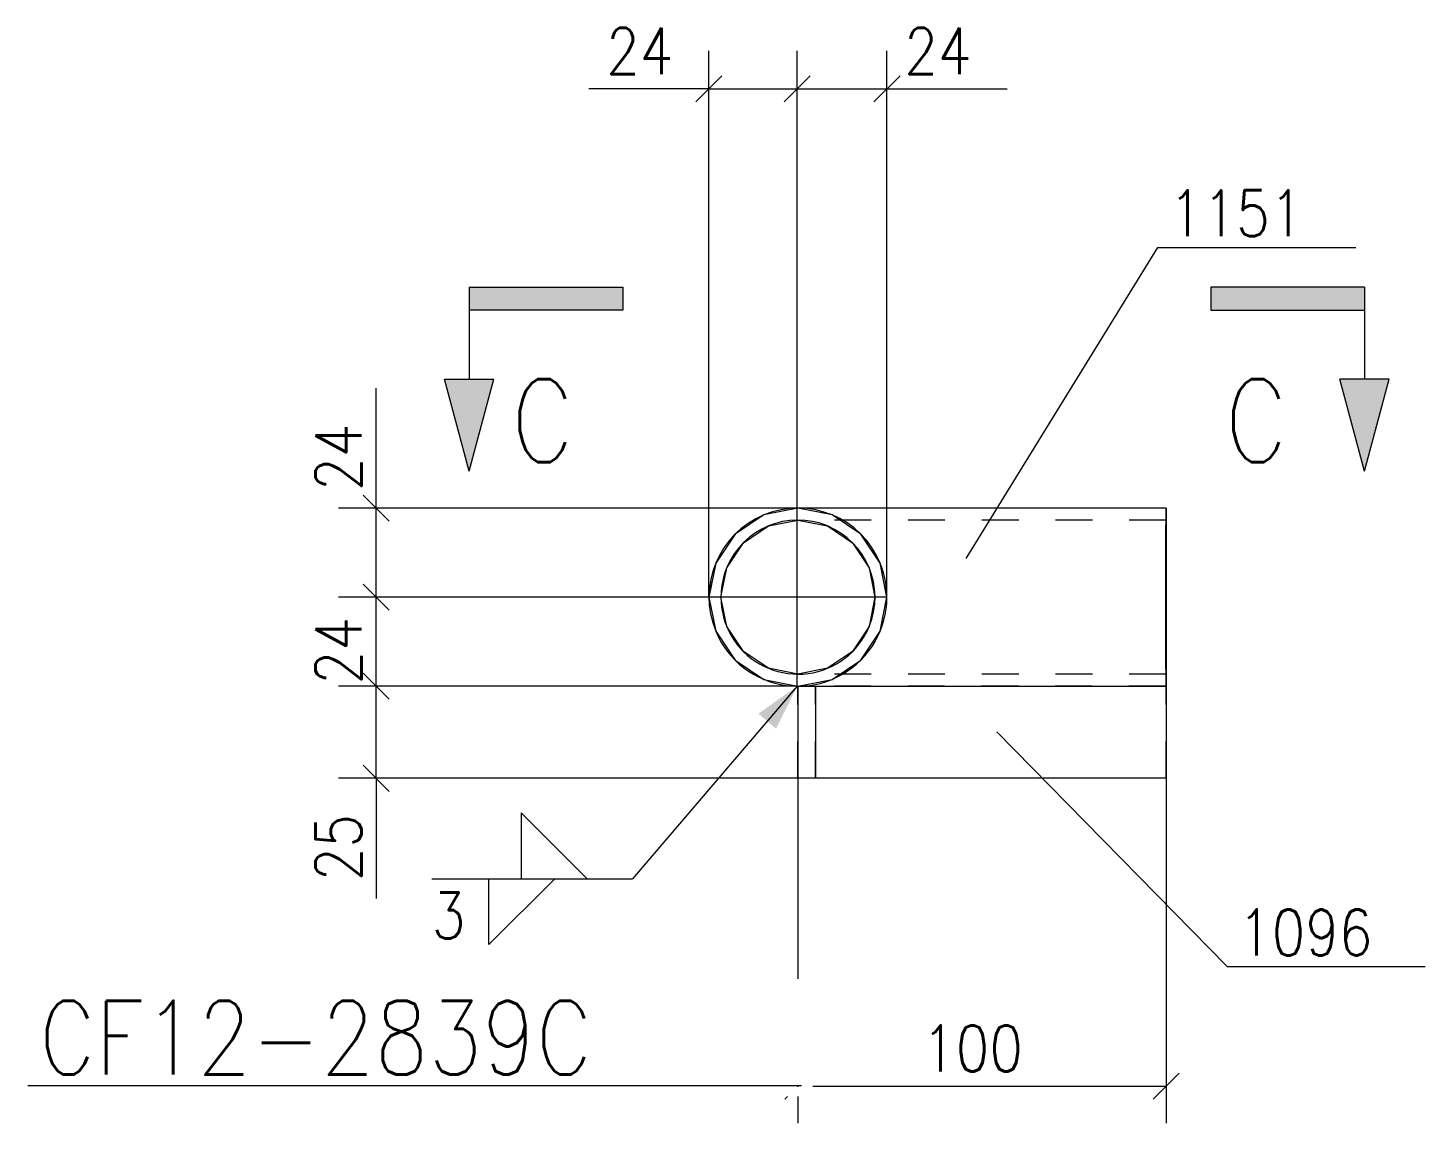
# Model space of a CAD drawing. Header units: millimetres. Extents: x 2 to 846, y 5 to 599.
# Drawn here: x 390.4 to 466.2, y 431.8 to 491.2 of the extents above; entities that cross this region are included whole.
import ezdxf

# ---------------------------------------------------------------- set-up
doc = ezdxf.new("R2010")
doc.units = ezdxf.units.MM
doc.linetypes.add('XKITLINE00', pattern=[0])
doc.linetypes.add('XKITLINE02', pattern=[4, 2, -2])
for name, color, linetype, lineweight in [('Corte', 7, 'Continuous', 0), ('Cota', 4, 'Continuous', 0), ('Marca da peça', 2, 'Continuous', 0), ('Peça', 2, 'Continuous', 0), ('Solda', 1, 'Continuous', 0), ('Texto', 7, 'Continuous', 0)]:
    doc.layers.add(name, color=color, linetype=linetype, lineweight=lineweight)
doc.styles.add('ROMANS', font='ROMANS__.TTF')
doc.styles.add('SIMPLEX', font='SIMPLEX_.TTF')

# ---------------------------------------------------------------- blocks, each defined once
blk = doc.blocks.new('*A37')
at = {"layer": 'Peça', "color": 4, "linetype": 'XKITLINE00', "lineweight": 0}
for p, q in [((432.206, 455.478), (432.207, 455.478)), ((432.207, 455.478), (432.207, 450.478)), ((432.207, 455.478), (452.186, 455.478)), ((433.156, 455.478), (433.157, 455.478)), ((433.157, 455.478), (433.157, 450.478)), ((452.186, 455.478), (452.186, 450.478)), ((432.206, 450.478), (432.207, 450.478)), ((452.166, 450.478), (432.207, 450.478)), ((433.157, 450.478), (433.156, 450.478)), ((452.186, 450.478), (452.166, 450.478))]:
    blk.add_line(p, q, dxfattribs=at)
at = {"layer": 'Peça', "color": 7, "linetype": 'XKITLINE02', "lineweight": 0}
for p, q in [((432.206, 450.478), (432.206, 455.478)), ((432.207, 455.478), (432.206, 455.478)), ((433.156, 450.478), (433.156, 455.478)), ((452.184, 450.478), (452.184, 455.478)), ((432.207, 450.478), (432.206, 450.478)), ((452.164, 450.478), (452.184, 450.478)), ((452.186, 450.478), (452.184, 450.478))]:
    blk.add_line(p, q, dxfattribs=at)
blk = doc.blocks.new('*A38')
at = {"layer": 'Peça', "color": 7, "linetype": 'XKITLINE02', "lineweight": 0}
for p, q in [((430.358, 464.77), (428.791, 463.723)), ((432.206, 465.138), (430.358, 464.77)), ((434.055, 464.77), (432.206, 465.138)), ((435.622, 463.723), (434.055, 464.77)), ((452.177, 463.723), (452.18, 464.77)), ((452.18, 464.77), (452.184, 465.138)), ((429.251, 463.263), (430.607, 464.169)), ((430.607, 464.169), (432.206, 464.488)), ((452.184, 464.488), (432.206, 464.488)), ((432.206, 464.488), (433.806, 464.169)), ((433.806, 464.169), (435.162, 463.263)), ((452.181, 464.169), (452.178, 463.263)), ((452.184, 464.488), (452.181, 464.169)), ((452.188, 464.169), (452.184, 464.488)), ((452.19, 463.263), (452.188, 464.169)), ((428.791, 463.723), (427.744, 462.156)), ((428.345, 461.907), (429.251, 463.263)), ((435.162, 463.263), (436.068, 461.907)), ((436.669, 462.156), (435.622, 463.723)), ((452.175, 462.156), (452.177, 463.723)), ((452.178, 463.263), (452.176, 461.907)), ((452.192, 461.907), (452.19, 463.263)), ((427.744, 462.156), (427.376, 460.308)), ((428.026, 460.308), (428.345, 461.907)), ((436.068, 461.907), (436.386, 460.308)), ((437.036, 460.308), (436.669, 462.156)), ((452.174, 460.308), (452.175, 462.156)), ((452.176, 461.907), (452.175, 460.308)), ((452.193, 460.308), (452.192, 461.907)), ((427.376, 460.308), (427.744, 458.459)), ((428.345, 458.708), (428.026, 460.308)), ((436.386, 460.308), (436.068, 458.708)), ((436.669, 458.459), (437.036, 460.308)), ((452.175, 458.459), (452.174, 460.308)), ((452.175, 460.308), (452.176, 458.708)), ((452.192, 458.708), (452.193, 460.308)), ((429.251, 457.352), (428.345, 458.708)), ((436.068, 458.708), (435.162, 457.352)), ((452.176, 458.708), (452.178, 457.352)), ((452.19, 457.352), (452.192, 458.708)), ((427.744, 458.459), (428.791, 456.892)), ((435.622, 456.892), (436.669, 458.459)), ((452.177, 456.892), (452.175, 458.459)), ((430.607, 456.446), (429.251, 457.352)), ((435.162, 457.352), (433.806, 456.446)), ((452.178, 457.352), (452.181, 456.446)), ((452.188, 456.446), (452.19, 457.352)), ((428.791, 456.892), (430.358, 455.845)), ((432.206, 456.128), (430.607, 456.446)), ((433.806, 456.446), (432.206, 456.128)), ((434.055, 455.845), (435.622, 456.892)), ((452.18, 455.845), (452.177, 456.892)), ((452.181, 456.446), (452.184, 456.128)), ((452.184, 456.128), (452.188, 456.446)), ((430.358, 455.845), (432.206, 455.478)), ((452.184, 456.128), (432.206, 456.128)), ((432.206, 455.478), (434.055, 455.845)), ((452.184, 455.478), (452.18, 455.845)), ((452.166, 455.478), (432.206, 455.478))]:
    blk.add_line(p, q, dxfattribs=at)
at = {"layer": 'Peça', "color": 4, "linetype": 'XKITLINE00', "lineweight": 0}
for p, q in [((432.207, 465.138), (432.206, 465.138)), ((452.184, 465.138), (432.206, 465.138)), ((452.184, 465.138), (452.188, 464.77)), ((452.188, 464.77), (452.191, 463.723)), ((432.207, 464.488), (432.206, 464.488)), ((452.191, 463.723), (452.194, 462.156)), ((452.194, 462.156), (452.194, 460.308)), ((452.194, 460.308), (452.194, 458.459)), ((452.194, 458.459), (452.191, 456.892)), ((452.191, 456.892), (452.188, 455.845)), ((432.207, 456.128), (432.206, 456.128)), ((452.188, 455.845), (452.184, 455.478)), ((432.207, 455.478), (432.206, 455.478)), ((452.184, 455.478), (452.166, 455.478))]:
    blk.add_line(p, q, dxfattribs=at)
for radius, start, end in [(4.83, 22.50005, 202.50005), (4.18, 337.49995, 157.49995), (4.83, 202.50005, 22.50005), (4.18, 157.49995, 337.49995)]:
    blk.add_arc((432.207, 460.308), radius, start, end, dxfattribs=at)
blk = doc.blocks.new('*A184')
at = {"layer": 'Cota', "color": 7, "linetype": 'XKITLINE00', "lineweight": 0}
for p, q in [((432.164, 455.478), (432.164, 489.946)), ((437.036, 460.308), (437.036, 489.946)), ((432.871, 488.603), (431.457, 487.189)), ((437.744, 488.603), (436.329, 487.189)), ((432.164, 487.896), (437.036, 487.896)), ((437.036, 487.896), (443.553, 487.896)), ((437.036, 487.896), (443.553, 487.896))]:
    blk.add_line(p, q, dxfattribs=at)
at = {"layer": 'Cota', "color": 3}
for p in [(432.164, 487.896), (437.036, 487.896)]:
    blk.add_point(p, dxfattribs=at)
at = {"layer": 'Cota', "color": 3, "style": 'SIMPLEX', "width": 0.85}
blk.add_text('24', height=2.5, dxfattribs=at).set_placement((437.974, 488.696))
blk = doc.blocks.new('*A185')
at = {"layer": 'Cota', "color": 7, "linetype": 'XKITLINE00', "lineweight": 0}
for p, q in [((427.377, 460.308), (427.377, 489.946)), ((432.164, 455.478), (432.164, 489.946)), ((428.084, 488.603), (426.669, 487.189)), ((432.871, 488.603), (431.457, 487.189)), ((427.377, 487.896), (420.86, 487.896)), ((427.377, 487.896), (420.86, 487.896)), ((427.377, 487.896), (432.164, 487.896))]:
    blk.add_line(p, q, dxfattribs=at)
at = {"layer": 'Cota', "color": 3}
for p in [(427.377, 487.896), (432.164, 487.896)]:
    blk.add_point(p, dxfattribs=at)
at = {"layer": 'Cota', "color": 3, "style": 'SIMPLEX', "width": 0.85}
blk.add_text('24', height=2.5, dxfattribs=at).set_placement((421.798, 488.696))
blk = doc.blocks.new('*A186')
at = {"layer": 'Cota', "color": 7, "linetype": 'XKITLINE00', "lineweight": 0}
for p, q in [((409.319, 465.138), (409.319, 471.654)), ((409.319, 465.138), (409.319, 471.654)), ((408.612, 465.845), (410.026, 464.43)), ((432.207, 465.138), (407.269, 465.138)), ((409.319, 460.308), (409.319, 465.138)), ((408.612, 461.015), (408.913, 460.713)), ((409.019, 460.608), (410.026, 459.6)), ((437.036, 460.308), (409.019, 460.308))]:
    blk.add_line(p, q, dxfattribs=at)
at = {"layer": 'Cota', "color": 3}
for p in [(409.319, 465.138), (409.319, 460.308)]:
    blk.add_point(p, dxfattribs=at)
at = {"layer": 'Cota', "color": 3, "style": 'SIMPLEX', "width": 0.85}
blk.add_text('24', height=2.5, rotation=90.00021, dxfattribs=at).set_placement((408.519, 466.075))
blk = doc.blocks.new('*A187')
at = {"layer": 'Cota', "color": 7, "linetype": 'XKITLINE00', "lineweight": 0}
for p, q in [((408.612, 461.015), (410.026, 459.6)), ((437.036, 460.308), (407.269, 460.308)), ((409.319, 455.478), (409.319, 460.308)), ((408.612, 456.185), (410.026, 454.77)), ((432.164, 455.478), (407.269, 455.478))]:
    blk.add_line(p, q, dxfattribs=at)
at = {"layer": 'Cota', "color": 3}
for p in [(409.319, 460.308), (409.319, 455.478)]:
    blk.add_point(p, dxfattribs=at)
at = {"layer": 'Cota', "color": 3, "style": 'SIMPLEX', "width": 0.85}
blk.add_text('24', height=2.5, rotation=90.00021, dxfattribs=at).set_placement((408.519, 455.572))
blk = doc.blocks.new('*A188')
at = {"layer": 'Cota', "color": 7, "linetype": 'XKITLINE00', "lineweight": 0}
for p, q in [((409.019, 455.778), (410.026, 454.77)), ((432.164, 455.478), (409.019, 455.478)), ((409.319, 450.478), (409.319, 455.478)), ((408.612, 451.185), (410.026, 449.77)), ((432.207, 450.478), (407.269, 450.478)), ((409.319, 450.478), (409.319, 443.961)), ((409.319, 450.478), (409.319, 443.961))]:
    blk.add_line(p, q, dxfattribs=at)
at = {"layer": 'Cota', "color": 3}
for p in [(409.319, 455.478), (409.319, 450.478)]:
    blk.add_point(p, dxfattribs=at)
at = {"layer": 'Cota', "color": 3, "style": 'SIMPLEX', "width": 0.85}
blk.add_text('25', height=2.5, rotation=90.00021, dxfattribs=at).set_placement((408.519, 444.899))
blk = doc.blocks.new('*A189')
at = {"layer": 'Cota', "color": 7, "linetype": 'XKITLINE00', "lineweight": 0}
for p, q in [((432.207, 450.478), (432.207, 439.603)), ((452.184, 450.478), (452.184, 431.769)), ((452.891, 434.476), (451.477, 433.061)), ((433.006, 433.769), (452.184, 433.769)), ((431.641, 433.203), (431.499, 433.061)), ((432.207, 433.203), (432.207, 431.769))]:
    blk.add_line(p, q, dxfattribs=at)
at = {"layer": 'Cota', "color": 3}
for p in [(432.207, 433.769), (452.184, 433.769)]:
    blk.add_point(p, dxfattribs=at)
at = {"layer": 'Cota', "color": 3, "style": 'SIMPLEX', "width": 0.85}
blk.add_text('100', height=2.5, dxfattribs=at).set_placement((438.947, 434.569))
blk = doc.blocks.new('*A190')
at = {"layer": 'Corte'}
for points in [[(414.373, 475.888), (414.373, 477.138), (422.706, 477.138)], [(422.706, 475.888), (414.373, 475.888), (422.706, 477.138)], [(454.613, 475.888), (454.613, 477.138), (462.946, 477.138)], [(462.946, 475.888), (454.613, 475.888), (462.946, 477.138)], [(414.373, 467.138), (413.033, 472.138), (415.712, 472.138)], [(462.946, 467.138), (461.607, 472.138), (464.286, 472.138)]]:
    blk.add_hatch(color=6, dxfattribs=at).paths.add_polyline_path(points, flags=17)
at = {"layer": 'Corte', "color": 6, "linetype": 'XKITLINE00', "lineweight": 0}
for p, q in [((414.373, 477.138), (422.706, 477.138)), ((414.373, 477.138), (414.373, 472.138)), ((422.706, 477.138), (422.706, 475.888)), ((462.946, 477.138), (454.613, 477.138)), ((454.613, 477.138), (454.613, 475.888)), ((462.946, 477.138), (462.946, 472.138)), ((422.706, 475.888), (414.373, 475.888)), ((454.613, 475.888), (462.946, 475.888)), ((413.033, 472.138), (415.712, 472.138)), ((414.373, 467.138), (413.033, 472.138)), ((414.373, 467.138), (415.712, 472.138)), ((464.286, 472.138), (461.607, 472.138)), ((462.946, 467.138), (461.607, 472.138)), ((462.946, 467.138), (464.286, 472.138))]:
    blk.add_line(p, q, dxfattribs=at)
at = {"layer": 'Corte', "color": 4, "style": 'ROMANS', "width": 0.85}
for p in [(416.623, 467.638), (455.35, 467.638)]:
    blk.add_text('C', height=4.5, dxfattribs=at).set_placement(p)
blk = doc.blocks.new('*A191')
at = {"layer": 'Texto', "color": 4, "linetype": 'XKITLINE00', "lineweight": 0}
blk.add_line((390.423, 433.803), (432.406, 433.803), dxfattribs=at)
at = {"layer": 'Texto', "color": 4, "style": 'ROMANS', "width": 0.85}
blk.add_text('CF12-2839C', height=4, dxfattribs=at).set_placement((391.023, 434.403))
blk = doc.blocks.new('*A192')
at = {"layer": 'Solda'}
blk.add_hatch(color=7, dxfattribs=at).paths.add_polyline_path([(432.164, 455.478), (431.014, 453.171), (430.064, 453.984)], flags=17)
at = {"layer": 'Solda', "color": 7, "linetype": 'XKITLINE00', "lineweight": 0}
for p in [(432.164, 455.478), (412.339, 445.025)]:
    blk.add_line(p, (423.224, 445.025), dxfattribs=at)
at = {"layer": 'Solda', "color": 3, "linetype": 'XKITLINE00', "lineweight": 0}
for p, q in [((420.76, 445.025), (417.189, 448.597)), ((417.189, 448.597), (417.189, 445.025)), ((415.439, 445.025), (419.01, 445.025)), ((419.01, 445.025), (415.439, 441.454)), ((415.439, 441.454), (415.439, 445.025)), ((417.189, 445.025), (420.76, 445.025))]:
    blk.add_line(p, q, dxfattribs=at)
at = {"layer": 'Solda', "color": 3, "style": 'ROMANS', "width": 0.85}
blk.add_text('3', height=2.5, dxfattribs=at).set_placement((412.339, 441.775))
blk = doc.blocks.new('*A193')
at = {"layer": 'Marca da peça', "color": 7, "linetype": 'XKITLINE00', "lineweight": 0}
for p, q in [((442.999, 453.007), (455.494, 440.258)), ((455.494, 440.258), (466.235, 440.258))]:
    blk.add_line(p, q, dxfattribs=at)
at = {"layer": 'Marca da peça', "color": 4, "style": 'ROMANS', "width": 0.85}
blk.add_text('1096', height=2.5, dxfattribs=at).set_placement((456.094, 440.858))
blk = doc.blocks.new('*A194')
at = {"layer": 'Marca da peça', "color": 7, "linetype": 'XKITLINE00', "lineweight": 0}
for p, q in [((441.329, 462.404), (451.743, 479.29)), ((451.743, 479.29), (462.484, 479.29))]:
    blk.add_line(p, q, dxfattribs=at)
at = {"layer": 'Marca da peça', "color": 4, "style": 'ROMANS', "width": 0.85}
blk.add_text('1151', height=2.5, dxfattribs=at).set_placement((452.343, 479.89))

msp = doc.modelspace()

# ---------------------------------------------------------------- block references
at = {"lineweight": 0}
for name in ['*A185', '*A184', '*A194', '*A186', '*A38', '*A187', '*A188', '*A192', '*A37', '*A193', '*A189', '*A191']:
    msp.add_blockref(name, (0, 0), dxfattribs=at)
at = {"layer": 'Corte', "lineweight": 0}
msp.add_blockref('*A190', (0, 0), dxfattribs=at)

doc.saveas('drawing.dxf')
